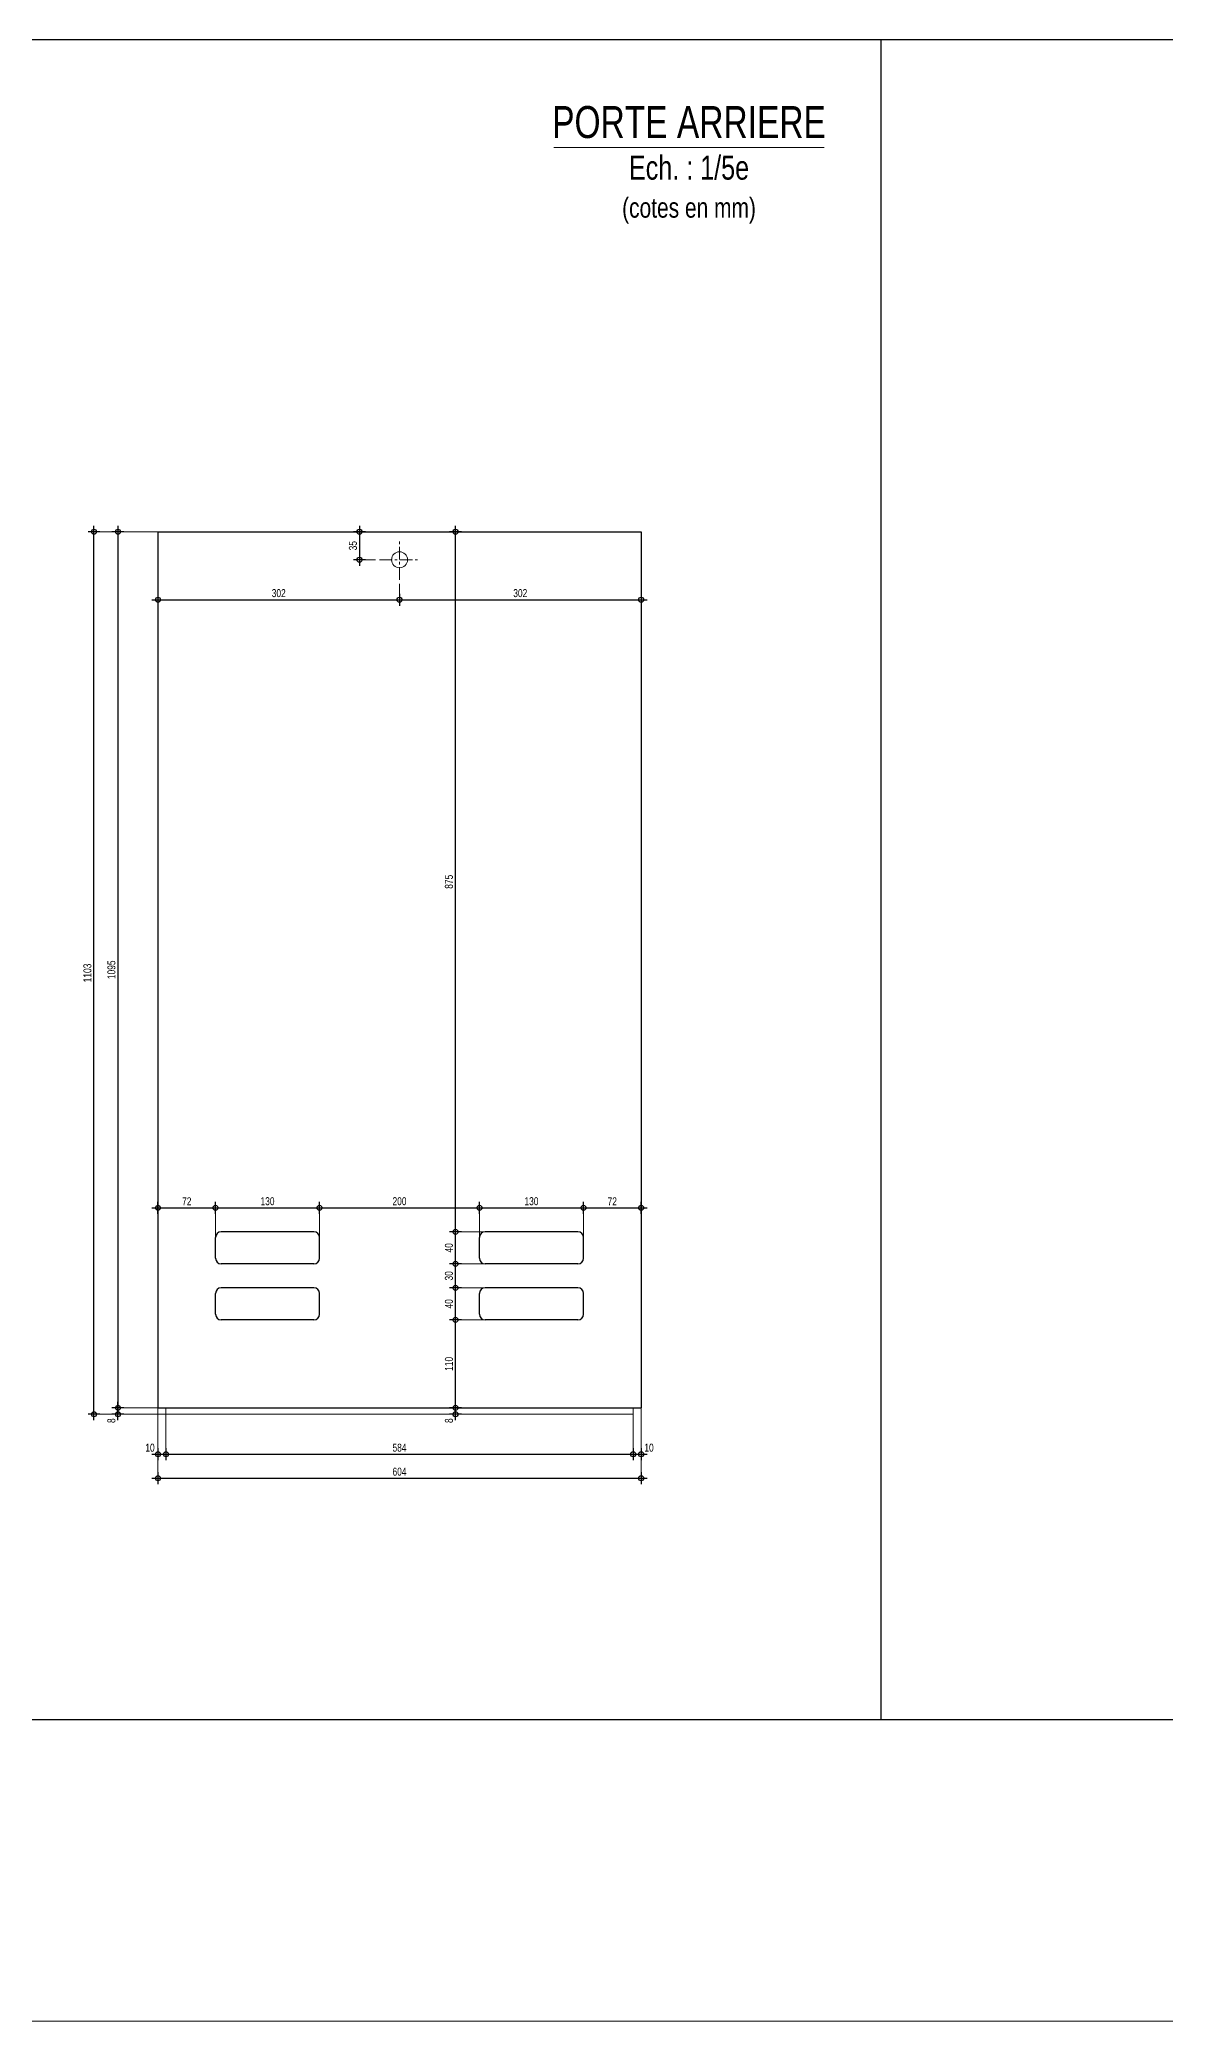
# Model space of a CAD drawing. Header units: millimetres. Extents: x -638 to 26377, y -728 to 1951.
# Drawn here: x 23420 to 24828, y -577 to 1900 of the extents above; entities that cross this region are included whole.
import ezdxf
from ezdxf.enums import TextEntityAlignment as Align

# ---------------------------------------------------------------- set-up
doc = ezdxf.new("R2010")
doc.units = ezdxf.units.MM
doc.linetypes.add('AXES', pattern=[50.8, 31.75, -6.35, 6.35, -6.35])
doc.layers.get('0').update_dxf_attribs({"color": 1, "lineweight": 100})
doc.layers.add('_Aide', color=5, linetype='Continuous', plot=False)
for name, color, linetype, lineweight in [('Cotes', 8, 'Continuous', 18), ('Cotes @ 5', 8, 'Continuous', 18), ('Plan', 7, 'Continuous', 25), ('Texte', 30, 'Continuous', 18)]:
    doc.layers.add(name, color=color, linetype=linetype, lineweight=lineweight)
doc.styles.get("Standard").update_dxf_attribs({"font": 'arial.ttf', "width": 0.75})
doc.dimstyles.new('Annotatif', dxfattribs={"dimscale": 0, "dimtxt": 2, "dimasz": 2.5, "dimexe": 1.5, "dimexo": 0, "dimtad": 1, "dimdec": 0, "dimtxsty": 'Standard', "dimblk": 'SMALL', "dimcen": 0, "dimdle": 1.5, "dimadec": 0, "dimazin": 0, "dimtfac": 1, "dimtdec": 0, "dimtix": 1, "dimtmove": 2, "dimatfit": 3, "dimfxl": 1.5, "dimfxlon": 1, "dimarcsym": 0})

# ---------------------------------------------------------------- blocks, each defined once
blk = doc.blocks.new('_Small')
at = {"color": 0, "linetype": 'ByBlock', "lineweight": -2}
blk.add_circle((0, 0), 0.25, dxfattribs=at)
blk = doc.blocks.new('*D741')
at = {"layer": 'Cotes', "color": 0, "lineweight": -2, "transparency": 16777216}
for p, q in [((23518, 1292.5), (23518, 182.5)), ((23525.5, 1285), (23510.5, 1285)), ((23525.5, 190), (23510.5, 190))]:
    blk.add_line(p, q, dxfattribs=at)
at = {"layer": 'Defpoints', "color": 0, "transparency": 16777216}
for p in [(23568, 1285), (23518, 190), (23568, 190)]:
    blk.add_point(p, dxfattribs=at)
at = {"layer": 'Cotes', "color": 0, "lineweight": -2, "transparency": 16777216, "xscale": 12.5, "yscale": 12.5, "zscale": 12.5}
for p, rotation in [((23518, 1285), 90), ((23518, 190), 270)]:
    blk.add_blockref('_Small', p, dxfattribs=dict(at, rotation=rotation))
at = {"layer": 'Cotes', "color": 0, "transparency": 16777216, "insert": (23509.8, 737.5), "char_height": 10, "attachment_point": 5, "rotation": 90}
blk.add_mtext('1095', dxfattribs=at)
blk = doc.blocks.new('*D742')
at = {"layer": 'Cotes', "color": 0, "lineweight": -2, "transparency": 16777216}
for p, q in [((23525.5, 190), (23510.5, 190)), ((23525.5, 182), (23510.5, 182)), ((23518, 174.5), (23518, 197.5))]:
    blk.add_line(p, q, dxfattribs=at)
at = {"layer": 'Defpoints', "color": 0, "transparency": 16777216}
for p in [(23518, 190), (23568, 190), (23578, 182)]:
    blk.add_point(p, dxfattribs=at)
at = {"layer": 'Cotes', "color": 0, "lineweight": -2, "transparency": 16777216, "xscale": 12.5, "yscale": 12.5, "zscale": 12.5}
for p, rotation in [((23518, 190), 90), ((23518, 182), 270)]:
    blk.add_blockref('_Small', p, dxfattribs=dict(at, rotation=rotation))
at = {"layer": 'Cotes', "color": 0, "transparency": 16777216, "insert": (23509.8, 174), "char_height": 10, "attachment_point": 5, "rotation": 90}
blk.add_mtext('8', dxfattribs=at)
blk = doc.blocks.new('*D743')
at = {"layer": 'Cotes', "color": 0, "lineweight": -2, "transparency": 16777216}
for p, q in [((23488, 174.5), (23488, 1292.5)), ((23495.5, 1285), (23480.5, 1285)), ((23495.5, 182), (23480.5, 182))]:
    blk.add_line(p, q, dxfattribs=at)
at = {"layer": 'Defpoints', "color": 0, "transparency": 16777216}
for p in [(23488, 1285), (23568, 1285), (23578, 182)]:
    blk.add_point(p, dxfattribs=at)
at = {"layer": 'Cotes', "color": 0, "lineweight": -2, "transparency": 16777216, "xscale": 12.5, "yscale": 12.5, "zscale": 12.5}
for p, rotation in [((23488, 1285), 90), ((23488, 182), 270)]:
    blk.add_blockref('_Small', p, dxfattribs=dict(at, rotation=rotation))
at = {"layer": 'Cotes', "color": 0, "transparency": 16777216, "insert": (23479.8, 733.5), "char_height": 10, "attachment_point": 5, "rotation": 90}
blk.add_mtext('1103', dxfattribs=at)
blk = doc.blocks.new('*D744')
at = {"layer": 'Cotes', "color": 0, "lineweight": -2, "transparency": 16777216}
for p, q in [((23560.5, 132), (23585.5, 132)), ((23568, 139.5), (23568, 124.5)), ((23578, 139.5), (23578, 124.5))]:
    blk.add_line(p, q, dxfattribs=at)
at = {"layer": 'Defpoints', "color": 0, "transparency": 16777216}
for p in [(23568, 190), (23578, 182), (23578, 132)]:
    blk.add_point(p, dxfattribs=at)
at = {"layer": 'Cotes', "color": 0, "lineweight": -2, "transparency": 16777216, "xscale": 12.5, "yscale": 12.5, "zscale": 12.5, "rotation": 180}
blk.add_blockref('_Small', (23568, 132), dxfattribs=at)
at = {"layer": 'Cotes', "color": 0, "lineweight": -2, "transparency": 16777216, "xscale": 12.5, "yscale": 12.5, "zscale": 12.5}
blk.add_blockref('_Small', (23578, 132), dxfattribs=at)
at = {"layer": 'Cotes', "color": 0, "transparency": 16777216, "insert": (23558, 140.2), "char_height": 10, "attachment_point": 5}
blk.add_mtext('10', dxfattribs=at)
blk = doc.blocks.new('*D745')
at = {"layer": 'Cotes', "color": 0, "lineweight": -2, "transparency": 16777216}
for p, q in [((23570.5, 132), (24169.5, 132)), ((23578, 139.5), (23578, 124.5)), ((24162, 139.5), (24162, 124.5))]:
    blk.add_line(p, q, dxfattribs=at)
at = {"layer": 'Defpoints', "color": 0, "transparency": 16777216}
for p in [(23578, 182), (24162, 182), (24162, 132)]:
    blk.add_point(p, dxfattribs=at)
at = {"layer": 'Cotes', "color": 0, "lineweight": -2, "transparency": 16777216, "xscale": 12.5, "yscale": 12.5, "zscale": 12.5, "rotation": 180}
blk.add_blockref('_Small', (23578, 132), dxfattribs=at)
at = {"layer": 'Cotes', "color": 0, "lineweight": -2, "transparency": 16777216, "xscale": 12.5, "yscale": 12.5, "zscale": 12.5}
blk.add_blockref('_Small', (24162, 132), dxfattribs=at)
at = {"layer": 'Cotes', "color": 0, "transparency": 16777216, "insert": (23870, 140.2), "char_height": 10, "attachment_point": 5}
blk.add_mtext('584', dxfattribs=at)
blk = doc.blocks.new('*D746')
at = {"layer": 'Cotes', "color": 0, "lineweight": -2, "transparency": 16777216}
for p, q in [((24154.5, 132), (24179.5, 132)), ((24162, 139.5), (24162, 124.5)), ((24172, 139.5), (24172, 124.5))]:
    blk.add_line(p, q, dxfattribs=at)
at = {"layer": 'Defpoints', "color": 0, "transparency": 16777216}
for p in [(24162, 182), (24172, 190), (24172, 132)]:
    blk.add_point(p, dxfattribs=at)
at = {"layer": 'Cotes', "color": 0, "lineweight": -2, "transparency": 16777216, "xscale": 12.5, "yscale": 12.5, "zscale": 12.5, "rotation": 180}
blk.add_blockref('_Small', (24162, 132), dxfattribs=at)
at = {"layer": 'Cotes', "color": 0, "lineweight": -2, "transparency": 16777216, "xscale": 12.5, "yscale": 12.5, "zscale": 12.5}
blk.add_blockref('_Small', (24172, 132), dxfattribs=at)
at = {"layer": 'Cotes', "color": 0, "transparency": 16777216, "insert": (24182, 140.2), "char_height": 10, "attachment_point": 5}
blk.add_mtext('10', dxfattribs=at)
blk = doc.blocks.new('*D747')
at = {"layer": 'Cotes', "color": 0, "lineweight": -2, "transparency": 16777216}
for p, q in [((23560.5, 102), (24179.5, 102)), ((23568, 109.5), (23568, 94.5)), ((24172, 109.5), (24172, 94.5))]:
    blk.add_line(p, q, dxfattribs=at)
at = {"layer": 'Defpoints', "color": 0, "transparency": 16777216}
for p in [(23568, 190), (24172, 190), (24172, 102)]:
    blk.add_point(p, dxfattribs=at)
at = {"layer": 'Cotes', "color": 0, "lineweight": -2, "transparency": 16777216, "xscale": 12.5, "yscale": 12.5, "zscale": 12.5, "rotation": 180}
blk.add_blockref('_Small', (23568, 102), dxfattribs=at)
at = {"layer": 'Cotes', "color": 0, "lineweight": -2, "transparency": 16777216, "xscale": 12.5, "yscale": 12.5, "zscale": 12.5}
blk.add_blockref('_Small', (24172, 102), dxfattribs=at)
at = {"layer": 'Cotes', "color": 0, "transparency": 16777216, "insert": (23870, 110.2), "char_height": 10, "attachment_point": 5}
blk.add_mtext('604', dxfattribs=at)
blk = doc.blocks.new('*D748')
at = {"layer": 'Cotes', "color": 0, "lineweight": -2, "transparency": 16777216}
for p, q in [((23947.5, 190), (23932.5, 190)), ((23947.5, 182), (23932.5, 182)), ((23940, 174.5), (23940, 197.5))]:
    blk.add_line(p, q, dxfattribs=at)
at = {"layer": 'Defpoints', "color": 0, "transparency": 16777216}
for p in [(23940, 190), (24162, 190), (24162, 182)]:
    blk.add_point(p, dxfattribs=at)
at = {"layer": 'Cotes', "color": 0, "lineweight": -2, "transparency": 16777216, "xscale": 12.5, "yscale": 12.5, "zscale": 12.5}
for p, rotation in [((23940, 190), 90), ((23940, 182), 270)]:
    blk.add_blockref('_Small', p, dxfattribs=dict(at, rotation=rotation))
at = {"layer": 'Cotes', "color": 0, "transparency": 16777216, "insert": (23931.8, 174), "char_height": 10, "attachment_point": 5, "rotation": 90}
blk.add_mtext('8', dxfattribs=at)
blk = doc.blocks.new('*D749')
at = {"layer": 'Cotes', "color": 0, "lineweight": -2, "transparency": 16777216}
for p, q in [((23947.5, 300), (23932.5, 300)), ((23940, 182.5), (23940, 307.5)), ((23947.5, 190), (23932.5, 190))]:
    blk.add_line(p, q, dxfattribs=at)
at = {"layer": 'Defpoints', "color": 0, "transparency": 16777216}
for p in [(23940, 300), (23977, 300), (24162, 190)]:
    blk.add_point(p, dxfattribs=at)
at = {"layer": 'Cotes', "color": 0, "lineweight": -2, "transparency": 16777216, "xscale": 12.5, "yscale": 12.5, "zscale": 12.5}
for p, rotation in [((23940, 300), 90), ((23940, 190), 270)]:
    blk.add_blockref('_Small', p, dxfattribs=dict(at, rotation=rotation))
at = {"layer": 'Cotes', "color": 0, "transparency": 16777216, "insert": (23931.8, 245), "char_height": 10, "attachment_point": 5, "rotation": 90}
blk.add_mtext('110', dxfattribs=at)
blk = doc.blocks.new('*D750')
at = {"layer": 'Cotes', "color": 0, "lineweight": -2, "transparency": 16777216}
for p, q in [((23940, 292.5), (23940, 347.5)), ((23947.5, 340), (23932.5, 340)), ((23947.5, 300), (23932.5, 300))]:
    blk.add_line(p, q, dxfattribs=at)
at = {"layer": 'Defpoints', "color": 0, "transparency": 16777216}
for p in [(23940, 340), (23977, 340), (23977, 300)]:
    blk.add_point(p, dxfattribs=at)
at = {"layer": 'Cotes', "color": 0, "lineweight": -2, "transparency": 16777216, "xscale": 12.5, "yscale": 12.5, "zscale": 12.5}
for p, rotation in [((23940, 340), 90), ((23940, 300), 270)]:
    blk.add_blockref('_Small', p, dxfattribs=dict(at, rotation=rotation))
at = {"layer": 'Cotes', "color": 0, "transparency": 16777216, "insert": (23931.8, 320), "char_height": 10, "attachment_point": 5, "rotation": 90}
blk.add_mtext('40', dxfattribs=at)
blk = doc.blocks.new('*D751')
at = {"layer": 'Cotes', "color": 0, "lineweight": -2, "transparency": 16777216}
for p, q in [((23940, 332.5), (23940, 377.5)), ((23947.5, 370), (23932.5, 370)), ((23947.5, 340), (23932.5, 340))]:
    blk.add_line(p, q, dxfattribs=at)
at = {"layer": 'Defpoints', "color": 0, "transparency": 16777216}
for p in [(23940, 370), (23977, 370), (23977, 340)]:
    blk.add_point(p, dxfattribs=at)
at = {"layer": 'Cotes', "color": 0, "lineweight": -2, "transparency": 16777216, "xscale": 12.5, "yscale": 12.5, "zscale": 12.5}
for p, rotation in [((23940, 370), 90), ((23940, 340), 270)]:
    blk.add_blockref('_Small', p, dxfattribs=dict(at, rotation=rotation))
at = {"layer": 'Cotes', "color": 0, "transparency": 16777216, "insert": (23931.8, 355), "char_height": 10, "attachment_point": 5, "rotation": 90}
blk.add_mtext('30', dxfattribs=at)
blk = doc.blocks.new('*D752')
at = {"layer": 'Cotes', "color": 0, "lineweight": -2, "transparency": 16777216}
for p, q in [((23947.5, 410), (23932.5, 410)), ((23940, 362.5), (23940, 417.5)), ((23947.5, 370), (23932.5, 370))]:
    blk.add_line(p, q, dxfattribs=at)
at = {"layer": 'Defpoints', "color": 0, "transparency": 16777216}
for p in [(23940, 410), (23977, 410), (23977, 370)]:
    blk.add_point(p, dxfattribs=at)
at = {"layer": 'Cotes', "color": 0, "lineweight": -2, "transparency": 16777216, "xscale": 12.5, "yscale": 12.5, "zscale": 12.5}
for p, rotation in [((23940, 410), 90), ((23940, 370), 270)]:
    blk.add_blockref('_Small', p, dxfattribs=dict(at, rotation=rotation))
at = {"layer": 'Cotes', "color": 0, "transparency": 16777216, "insert": (23931.8, 390), "char_height": 10, "attachment_point": 5, "rotation": 90}
blk.add_mtext('40', dxfattribs=at)
blk = doc.blocks.new('*D753')
at = {"layer": 'Cotes', "color": 0, "lineweight": -2, "transparency": 16777216}
for p, q in [((23940, 402.5), (23940, 1292.5)), ((23947.5, 1285), (23932.5, 1285)), ((23947.5, 410), (23932.5, 410))]:
    blk.add_line(p, q, dxfattribs=at)
at = {"layer": 'Defpoints', "color": 0, "transparency": 16777216}
for p in [(23940, 1285), (24172, 1285), (23977, 410)]:
    blk.add_point(p, dxfattribs=at)
at = {"layer": 'Cotes', "color": 0, "lineweight": -2, "transparency": 16777216, "xscale": 12.5, "yscale": 12.5, "zscale": 12.5}
for p, rotation in [((23940, 1285), 90), ((23940, 410), 270)]:
    blk.add_blockref('_Small', p, dxfattribs=dict(at, rotation=rotation))
at = {"layer": 'Cotes', "color": 0, "transparency": 16777216, "insert": (23931.8, 847.5), "char_height": 10, "attachment_point": 5, "rotation": 90}
blk.add_mtext('875', dxfattribs=at)
blk = doc.blocks.new('*D754')
at = {"layer": 'Cotes', "color": 0, "lineweight": -2, "transparency": 16777216}
for p, q in [((23568, 432.5), (23568, 447.5)), ((23640, 432.5), (23640, 447.5)), ((23560.5, 440), (23647.5, 440))]:
    blk.add_line(p, q, dxfattribs=at)
at = {"layer": 'Defpoints', "color": 0, "transparency": 16777216}
for p in [(23640, 440), (23640, 403), (23568, 190)]:
    blk.add_point(p, dxfattribs=at)
at = {"layer": 'Cotes', "color": 0, "lineweight": -2, "transparency": 16777216, "xscale": 12.5, "yscale": 12.5, "zscale": 12.5, "rotation": 180}
blk.add_blockref('_Small', (23568, 440), dxfattribs=at)
at = {"layer": 'Cotes', "color": 0, "lineweight": -2, "transparency": 16777216, "xscale": 12.5, "yscale": 12.5, "zscale": 12.5}
blk.add_blockref('_Small', (23640, 440), dxfattribs=at)
at = {"layer": 'Cotes', "color": 0, "transparency": 16777216, "insert": (23604, 448.1), "char_height": 10, "attachment_point": 5}
blk.add_mtext('72', dxfattribs=at)
blk = doc.blocks.new('*D755')
at = {"layer": 'Cotes', "color": 0, "lineweight": -2, "transparency": 16777216}
for p, q in [((23640, 432.5), (23640, 447.5)), ((23770, 432.5), (23770, 447.5)), ((23632.5, 440), (23777.5, 440))]:
    blk.add_line(p, q, dxfattribs=at)
at = {"layer": 'Defpoints', "color": 0, "transparency": 16777216}
for p in [(23770, 440), (23640, 403), (23770, 403)]:
    blk.add_point(p, dxfattribs=at)
at = {"layer": 'Cotes', "color": 0, "lineweight": -2, "transparency": 16777216, "xscale": 12.5, "yscale": 12.5, "zscale": 12.5, "rotation": 180}
blk.add_blockref('_Small', (23640, 440), dxfattribs=at)
at = {"layer": 'Cotes', "color": 0, "lineweight": -2, "transparency": 16777216, "xscale": 12.5, "yscale": 12.5, "zscale": 12.5}
blk.add_blockref('_Small', (23770, 440), dxfattribs=at)
at = {"layer": 'Cotes', "color": 0, "transparency": 16777216, "insert": (23705, 448.2), "char_height": 10, "attachment_point": 5}
blk.add_mtext('130', dxfattribs=at)
blk = doc.blocks.new('*D756')
at = {"layer": 'Cotes', "color": 0, "lineweight": -2, "transparency": 16777216}
for p, q in [((23770, 432.5), (23770, 447.5)), ((23970, 432.5), (23970, 447.5)), ((23762.5, 440), (23977.5, 440))]:
    blk.add_line(p, q, dxfattribs=at)
at = {"layer": 'Defpoints', "color": 0, "transparency": 16777216}
for p in [(23970, 440), (23770, 403), (23970, 403)]:
    blk.add_point(p, dxfattribs=at)
at = {"layer": 'Cotes', "color": 0, "lineweight": -2, "transparency": 16777216, "xscale": 12.5, "yscale": 12.5, "zscale": 12.5, "rotation": 180}
blk.add_blockref('_Small', (23770, 440), dxfattribs=at)
at = {"layer": 'Cotes', "color": 0, "lineweight": -2, "transparency": 16777216, "xscale": 12.5, "yscale": 12.5, "zscale": 12.5}
blk.add_blockref('_Small', (23970, 440), dxfattribs=at)
at = {"layer": 'Cotes', "color": 0, "transparency": 16777216, "insert": (23870, 448.2), "char_height": 10, "attachment_point": 5}
blk.add_mtext('200', dxfattribs=at)
blk = doc.blocks.new('*D757')
at = {"layer": 'Cotes', "color": 0, "lineweight": -2, "transparency": 16777216}
for p, q in [((23970, 432.5), (23970, 447.5)), ((24100, 432.5), (24100, 447.5)), ((23962.5, 440), (24107.5, 440))]:
    blk.add_line(p, q, dxfattribs=at)
at = {"layer": 'Defpoints', "color": 0, "transparency": 16777216}
for p in [(24100, 440), (23970, 403), (24100, 403)]:
    blk.add_point(p, dxfattribs=at)
at = {"layer": 'Cotes', "color": 0, "lineweight": -2, "transparency": 16777216, "xscale": 12.5, "yscale": 12.5, "zscale": 12.5, "rotation": 180}
blk.add_blockref('_Small', (23970, 440), dxfattribs=at)
at = {"layer": 'Cotes', "color": 0, "lineweight": -2, "transparency": 16777216, "xscale": 12.5, "yscale": 12.5, "zscale": 12.5}
blk.add_blockref('_Small', (24100, 440), dxfattribs=at)
at = {"layer": 'Cotes', "color": 0, "transparency": 16777216, "insert": (24035, 448.2), "char_height": 10, "attachment_point": 5}
blk.add_mtext('130', dxfattribs=at)
blk = doc.blocks.new('*D758')
at = {"layer": 'Cotes', "color": 0, "lineweight": -2, "transparency": 16777216}
for p, q in [((24100, 432.5), (24100, 447.5)), ((24172, 432.5), (24172, 447.5)), ((24092.5, 440), (24179.5, 440))]:
    blk.add_line(p, q, dxfattribs=at)
at = {"layer": 'Defpoints', "color": 0, "transparency": 16777216}
for p in [(24172, 440), (24100, 403), (24172, 190)]:
    blk.add_point(p, dxfattribs=at)
at = {"layer": 'Cotes', "color": 0, "lineweight": -2, "transparency": 16777216, "xscale": 12.5, "yscale": 12.5, "zscale": 12.5, "rotation": 180}
blk.add_blockref('_Small', (24100, 440), dxfattribs=at)
at = {"layer": 'Cotes', "color": 0, "lineweight": -2, "transparency": 16777216, "xscale": 12.5, "yscale": 12.5, "zscale": 12.5}
blk.add_blockref('_Small', (24172, 440), dxfattribs=at)
at = {"layer": 'Cotes', "color": 0, "transparency": 16777216, "insert": (24136, 448.1), "char_height": 10, "attachment_point": 5}
blk.add_mtext('72', dxfattribs=at)
blk = doc.blocks.new('*D759')
at = {"layer": 'Cotes', "color": 0, "lineweight": -2, "transparency": 16777216}
for p, q in [((23820, 1292.5), (23820, 1242.5)), ((23827.5, 1285), (23812.5, 1285)), ((23827.5, 1250), (23812.5, 1250))]:
    blk.add_line(p, q, dxfattribs=at)
at = {"layer": 'Defpoints', "color": 0, "transparency": 16777216}
for p in [(24172, 1285), (23820, 1250), (23870, 1250)]:
    blk.add_point(p, dxfattribs=at)
at = {"layer": 'Cotes', "color": 0, "lineweight": -2, "transparency": 16777216, "xscale": 12.5, "yscale": 12.5, "zscale": 12.5}
for p, rotation in [((23820, 1285), 90), ((23820, 1250), 270)]:
    blk.add_blockref('_Small', p, dxfattribs=dict(at, rotation=rotation))
at = {"layer": 'Cotes', "color": 0, "transparency": 16777216, "insert": (23811.8, 1267.5), "char_height": 10, "attachment_point": 5, "rotation": 90}
blk.add_mtext('35', dxfattribs=at)
blk = doc.blocks.new('*D760')
at = {"layer": 'Cotes', "color": 0, "lineweight": -2, "transparency": 16777216}
for p, q in [((23560.5, 1200), (23877.5, 1200)), ((23568, 1207.5), (23568, 1192.5)), ((23870, 1207.5), (23870, 1192.5))]:
    blk.add_line(p, q, dxfattribs=at)
at = {"layer": 'Defpoints', "color": 0, "transparency": 16777216}
for p in [(23568, 1285), (23870, 1250), (23870, 1200)]:
    blk.add_point(p, dxfattribs=at)
at = {"layer": 'Cotes', "color": 0, "lineweight": -2, "transparency": 16777216, "xscale": 12.5, "yscale": 12.5, "zscale": 12.5, "rotation": 180}
blk.add_blockref('_Small', (23568, 1200), dxfattribs=at)
at = {"layer": 'Cotes', "color": 0, "lineweight": -2, "transparency": 16777216, "xscale": 12.5, "yscale": 12.5, "zscale": 12.5}
blk.add_blockref('_Small', (23870, 1200), dxfattribs=at)
at = {"layer": 'Cotes', "color": 0, "transparency": 16777216, "insert": (23719, 1208.2), "char_height": 10, "attachment_point": 5}
blk.add_mtext('302', dxfattribs=at)
blk = doc.blocks.new('*D761')
at = {"layer": 'Cotes', "color": 0, "lineweight": -2, "transparency": 16777216}
for p, q in [((23862.5, 1200), (24179.5, 1200)), ((23870, 1207.5), (23870, 1192.5)), ((24172, 1207.5), (24172, 1192.5))]:
    blk.add_line(p, q, dxfattribs=at)
at = {"layer": 'Defpoints', "color": 0, "transparency": 16777216}
for p in [(24172, 1285), (23870, 1250), (24172, 1200)]:
    blk.add_point(p, dxfattribs=at)
at = {"layer": 'Cotes', "color": 0, "lineweight": -2, "transparency": 16777216, "xscale": 12.5, "yscale": 12.5, "zscale": 12.5, "rotation": 180}
blk.add_blockref('_Small', (23870, 1200), dxfattribs=at)
at = {"layer": 'Cotes', "color": 0, "lineweight": -2, "transparency": 16777216, "xscale": 12.5, "yscale": 12.5, "zscale": 12.5}
blk.add_blockref('_Small', (24172, 1200), dxfattribs=at)
at = {"layer": 'Cotes', "color": 0, "transparency": 16777216, "insert": (24021, 1208.2), "char_height": 10, "attachment_point": 5}
blk.add_mtext('302', dxfattribs=at)

msp = doc.modelspace()

# ---------------------------------------------------------------- linework, layer by layer
at = {"layer": '_Aide'}
for p, q in [((22987, 1900), (24472, 1900)), ((24472, 1900), (24472, -200)), ((24472, 1900), (25957, 1900)), ((24472, -200), (22987, -200)), ((25957, -200), (24472, -200))]:
    msp.add_line(p, q, dxfattribs=at)
at = {"layer": 'Cotes'}
for p, q in [((23568, 1285), (23488, 1285)), ((23840, 1250), (23820, 1250)), ((23870, 1220), (23870, 1200)), ((23640, 403), (23640, 440)), ((23770, 403), (23770, 440)), ((23970, 403), (23970, 440)), ((24100, 403), (24100, 440)), ((23977, 410), (23940, 410)), ((23977, 370), (23940, 370)), ((23977, 340), (23940, 340)), ((23977, 300), (23940, 300)), ((23578, 182), (23488, 182)), ((23568, 190), (23518, 190)), ((23568, 102), (23568, 190)), ((23578, 132), (23578, 182)), ((24162, 132), (24162, 182)), ((24172, 102), (24172, 190))]:
    msp.add_line(p, q, dxfattribs=at)
at = {"layer": 'Cotes', "linetype": 'AXES', "ltscale": 0.5}
for p, q in [((23870, 1225), (23870, 1275)), ((23845, 1250), (23895, 1250))]:
    msp.add_line(p, q, dxfattribs=at)
at = {"layer": 'Plan'}
for p, q in [((23568, 1285), (24172, 1285)), ((23568, 1285), (23568, 190)), ((24172, 1285), (24172, 190)), ((23640, 377), (23640, 403)), ((23763, 410), (23647, 410)), ((23770, 377), (23770, 403)), ((23970, 377), (23970, 403)), ((24093, 410), (23977, 410)), ((24100, 377), (24100, 403)), ((23763, 370), (23647, 370)), ((24093, 370), (23977, 370)), ((23640, 307), (23640, 333)), ((23763, 340), (23647, 340)), ((23770, 307), (23770, 333)), ((23970, 307), (23970, 333)), ((24093, 340), (23977, 340)), ((24100, 307), (24100, 333)), ((23763, 300), (23647, 300)), ((24093, 300), (23977, 300)), ((23568, 190), (24172, 190))]:
    msp.add_line(p, q, dxfattribs=at)
at = {"layer": 'Plan', "color": 30, "lineweight": 18}
for p, q in [((23578, 190), (23578, 182)), ((24162, 182), (23578, 182)), ((24162, 190), (24162, 182))]:
    msp.add_line(p, q, dxfattribs=at)
msp.add_circle((23870, 1250), 10, dxfattribs=at)
at = {"layer": 'Plan'}
for centre, start, end in [((23647, 403), 90, 180), ((23763, 403), 360, 90), ((23977, 403), 90, 180), ((24093, 403), 0, 90), ((23647, 377), 180, 270), ((23763, 377), 270, 360), ((23977, 377), 180, 270), ((24093, 377), 270, 0), ((23647, 333), 90, 180), ((23763, 333), 0, 90), ((23977, 333), 90, 180), ((24093, 333), 0, 90), ((23647, 307), 180, 270), ((23763, 307), 270, 0), ((23977, 307), 180, 270), ((24093, 307), 270, 0)]:
    msp.add_arc(centre, 7, start, end, dxfattribs=at)
at = {"layer": 'Texte', "color": 30, "lineweight": 18}
msp.add_line((24401, 1765), (24063, 1765), dxfattribs=at)
at = {"layer": 'Texte'}
msp.add_line((17047, -576.7), (26377, -576.7), dxfattribs=at)

# ---------------------------------------------------------------- texts
at = {"layer": 'Texte', "width": 0.75}
msp.add_text('PORTE ARRIERE', height=40, dxfattribs=at).set_placement((24232, 1765), align=Align.BOTTOM_CENTER)
msp.add_text('Ech. : 1/5e', height=30, dxfattribs=at).set_placement((24232, 1755), align=Align.TOP_CENTER)
msp.add_text('(cotes en mm)', height=25, dxfattribs=at).set_placement((24232, 1690), align=Align.MIDDLE_CENTER)

# ---------------------------------------------------------------- dimensions: what is measured, and where the dimension line sits
at = {"layer": 'Cotes @ 5'}
for base, p1, p2, picture, middle in [((23488, 1285), (23578, 182), (23568, 1285), '*D743', (23479.8, 733.5)), ((23518, 190), (23568, 1285), (23568, 190), '*D741', (23509.8, 737.5)), ((23820, 1250), (24172, 1285), (23870, 1250), '*D759', (23811.8, 1267.5)), ((23940, 1285), (23977, 410), (24172, 1285), '*D753', (23931.8, 847.5)), ((23940, 410), (23977, 370), (23977, 410), '*D752', (23931.8, 390)), ((23940, 370), (23977, 340), (23977, 370), '*D751', (23931.8, 355)), ((23940, 340), (23977, 300), (23977, 340), '*D750', (23931.8, 320)), ((23940, 300), (24162, 190), (23977, 300), '*D749', (23931.8, 245))]:
    dim = msp.add_linear_dim(base=base, p1=p1, p2=p2, angle=90, dimstyle='Annotatif', override={"dimscale": 5, "dimtix": 1, "dimtofl": 1, "dimtmove": 2, "dimatfit": 3}, dxfattribs=at)
    dim.commit()
    dim.dimension.update_dxf_attribs({"geometry": picture, "text_midpoint": middle})
for base, p1, p2, picture, middle in [((23870, 1200), (23568, 1285), (23870, 1250), '*D760', (23719, 1208.2)), ((24172, 1200), (23870, 1250), (24172, 1285), '*D761', (24021, 1208.2)), ((23640, 440), (23568, 190), (23640, 403), '*D754', (23604, 448.1)), ((23770, 440), (23640, 403), (23770, 403), '*D755', (23705, 448.2)), ((23970, 440), (23770, 403), (23970, 403), '*D756', (23870, 448.2)), ((24100, 440), (23970, 403), (24100, 403), '*D757', (24035, 448.2)), ((24172, 440), (24100, 403), (24172, 190), '*D758', (24136, 448.1)), ((24172, 102), (23568, 190), (24172, 190), '*D747', (23870, 110.2)), ((24162, 132), (23578, 182), (24162, 182), '*D745', (23870, 140.2))]:
    dim = msp.add_linear_dim(base=base, p1=p1, p2=p2, dimstyle='Annotatif', override={"dimscale": 5, "dimtix": 1, "dimtofl": 1, "dimtmove": 2, "dimatfit": 3}, dxfattribs=at)
    dim.commit()
    dim.dimension.update_dxf_attribs({"geometry": picture, "text_midpoint": middle})
for base, p1, p2, picture, middle in [((23518, 190), (23578, 182), (23568, 190), '*D742', (23509.8, 174)), ((23940, 190), (24162, 182), (24162, 190), '*D748', (23931.8, 174))]:
    dim = msp.add_linear_dim(base=base, p1=p1, p2=p2, angle=90, dimstyle='Annotatif', override={"dimscale": 5, "dimtix": 1, "dimtofl": 1, "dimtmove": 2, "dimatfit": 3}, dxfattribs=at)
    dim.commit()
    dim.dimension.update_dxf_attribs({"geometry": picture, "text_midpoint": middle, "dimtype": 128})
for base, p1, p2, picture, middle in [((23578, 132), (23568, 190), (23578, 182), '*D744', (23558, 140.2)), ((24172, 132), (24162, 182), (24172, 190), '*D746', (24182, 140.2))]:
    dim = msp.add_linear_dim(base=base, p1=p1, p2=p2, dimstyle='Annotatif', override={"dimscale": 5, "dimtix": 1, "dimtofl": 1, "dimtmove": 2, "dimatfit": 3}, dxfattribs=at)
    dim.commit()
    dim.dimension.update_dxf_attribs({"geometry": picture, "text_midpoint": middle, "dimtype": 128})

doc.saveas('drawing.dxf')
